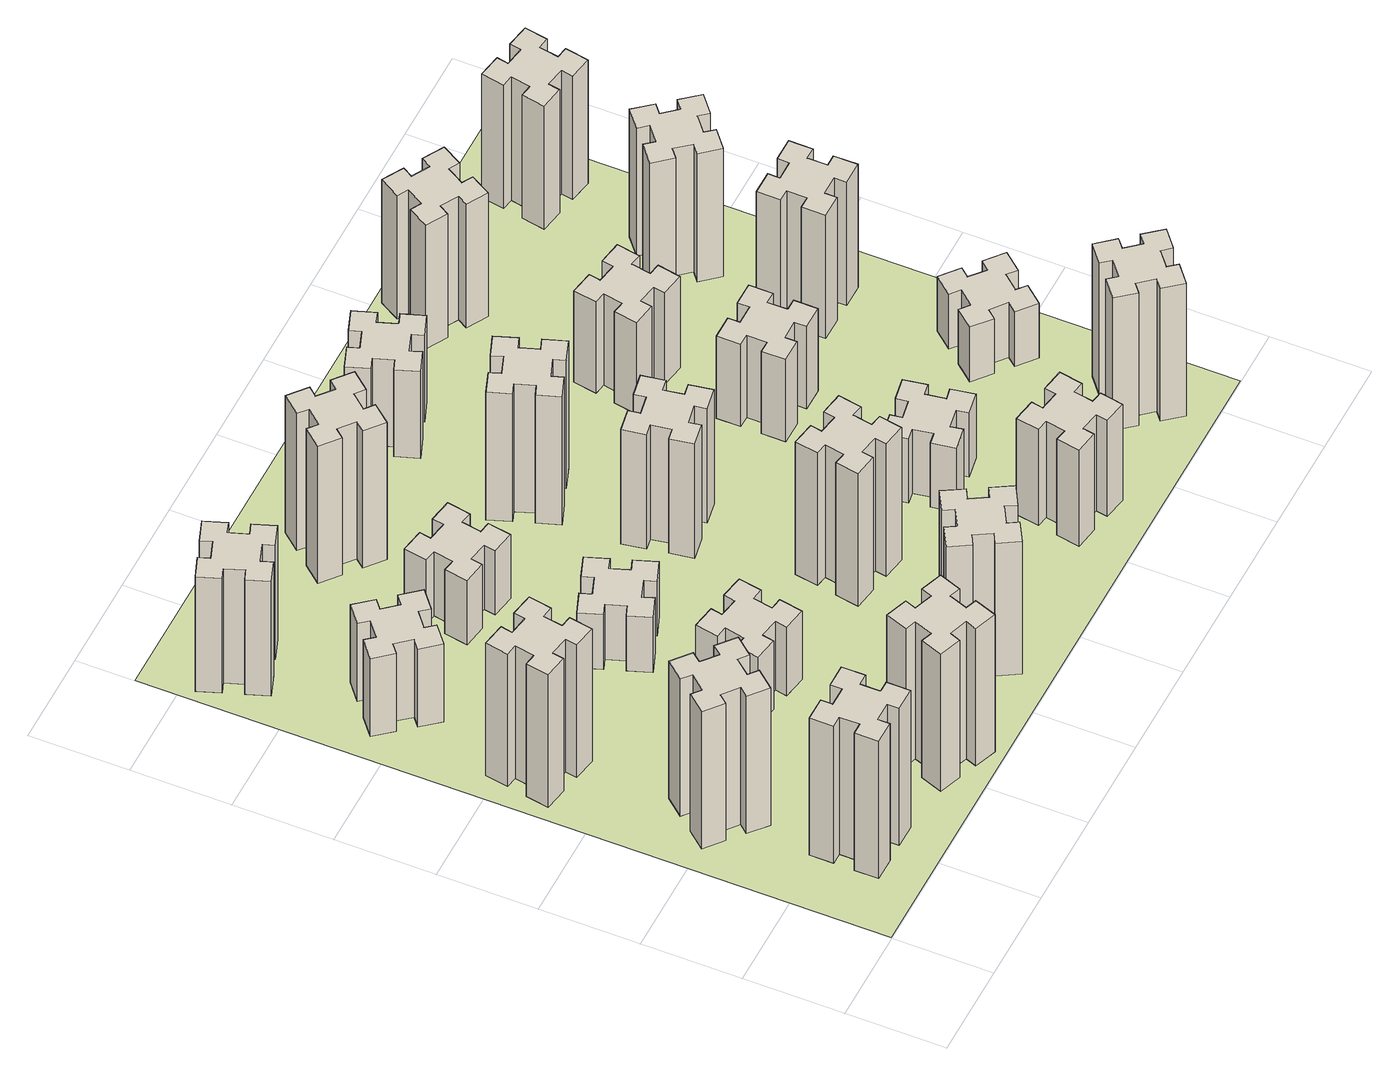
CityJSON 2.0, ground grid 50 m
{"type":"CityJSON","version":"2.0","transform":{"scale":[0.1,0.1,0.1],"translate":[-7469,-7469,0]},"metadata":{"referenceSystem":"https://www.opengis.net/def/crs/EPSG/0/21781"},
"CityObjects":{
"building1":{"type":"Building","attributes":{"class":"1000","function":"1000","usage":"1000","yearOfConstruction":2016,"roofType":"1000","measuredHeight":90,"storeysAboveGround":30,"storeysBelowGround":0},"geometry":[{"type":"Solid","lod":"1","boundaries":[[[[0,1,2,3,4,5,6,7,8,9,10,11,12,13,14,15,16,17,18,19]],[[17,16,20,21]],[[16,15,22,20]],[[15,14,23,22]],[[14,13,24,23]],[[13,12,25,24]],[[12,11,26,25]],[[11,10,27,26]],[[10,9,28,27]],[[9,8,29,28]],[[8,7,30,29]],[[7,6,31,30]],[[6,5,32,31]],[[5,4,33,32]],[[4,3,34,33]],[[3,2,35,34]],[[2,1,36,35]],[[1,0,37,36]],[[0,19,38,37]],[[19,18,39,38]],[[18,17,21,39]],[[24,25,26,27,28,29,30,31,32,33,34,35,36,37,38,39,21,20,22,23]]]]}]},
"building2":{"type":"Building","attributes":{"class":"1000","function":"1000","usage":"1000","yearOfConstruction":2016,"roofType":"1000","measuredHeight":90,"storeysAboveGround":30,"storeysBelowGround":0},"geometry":[{"type":"Solid","lod":"1","boundaries":[[[[40,41,42,43,44,45,46,47,48,49,50,51,52,53,54,55,56,57,58,59]],[[57,56,60,61]],[[56,55,62,60]],[[55,54,63,62]],[[54,53,64,63]],[[53,52,65,64]],[[52,51,66,65]],[[51,50,67,66]],[[50,49,68,67]],[[49,48,69,68]],[[48,47,70,69]],[[47,46,71,70]],[[46,45,72,71]],[[45,44,73,72]],[[44,43,74,73]],[[43,42,75,74]],[[42,41,76,75]],[[41,40,77,76]],[[40,59,78,77]],[[59,58,79,78]],[[58,57,61,79]],[[64,65,66,67,68,69,70,71,72,73,74,75,76,77,78,79,61,60,62,63]]]]}]},
"building3":{"type":"Building","attributes":{"class":"1000","function":"1000","usage":"1000","yearOfConstruction":2016,"roofType":"1000","measuredHeight":87,"storeysAboveGround":30,"storeysBelowGround":0},"geometry":[{"type":"Solid","lod":"1","boundaries":[[[[80,81,82,83,84,85,86,87,88,89,90,91,92,93,94,95,96,97,98,99]],[[97,96,100,101]],[[96,95,102,100]],[[95,94,103,102]],[[94,93,104,103]],[[93,92,105,104]],[[92,91,106,105]],[[91,90,107,106]],[[90,89,108,107]],[[89,88,109,108]],[[88,87,110,109]],[[87,86,111,110]],[[86,85,112,111]],[[85,84,113,112]],[[84,83,114,113]],[[83,82,115,114]],[[82,81,116,115]],[[81,80,117,116]],[[80,99,118,117]],[[99,98,119,118]],[[98,97,101,119]],[[104,105,106,107,108,109,110,111,112,113,114,115,116,117,118,119,101,100,102,103]]]]}]},
"building4":{"type":"Building","attributes":{"class":"1000","function":"1000","usage":"1000","yearOfConstruction":2016,"roofType":"1000","measuredHeight":51,"storeysAboveGround":30,"storeysBelowGround":0},"geometry":[{"type":"Solid","lod":"1","boundaries":[[[[120,121,122,123,124,125,126,127,128,129,130,131,132,133,134,135,136,137,138,139]],[[137,136,140,141]],[[136,135,142,140]],[[135,134,143,142]],[[134,133,144,143]],[[133,132,145,144]],[[132,131,146,145]],[[131,130,147,146]],[[130,129,148,147]],[[129,128,149,148]],[[128,127,150,149]],[[127,126,151,150]],[[126,125,152,151]],[[125,124,153,152]],[[124,123,154,153]],[[123,122,155,154]],[[122,121,156,155]],[[121,120,157,156]],[[120,139,158,157]],[[139,138,159,158]],[[138,137,141,159]],[[144,145,146,147,148,149,150,151,152,153,154,155,156,157,158,159,141,140,142,143]]]]}]},
"building5":{"type":"Building","attributes":{"class":"1000","function":"1000","usage":"1000","yearOfConstruction":2016,"roofType":"1000","measuredHeight":90,"storeysAboveGround":30,"storeysBelowGround":0},"geometry":[{"type":"Solid","lod":"1","boundaries":[[[[160,161,162,163,164,165,166,167,168,169,170,171,172,173,174,175,176,177,178,179]],[[177,176,180,181]],[[176,175,182,180]],[[175,174,183,182]],[[174,173,184,183]],[[173,172,185,184]],[[172,171,186,185]],[[171,170,187,186]],[[170,169,188,187]],[[169,168,189,188]],[[168,167,190,189]],[[167,166,191,190]],[[166,165,192,191]],[[165,164,193,192]],[[164,163,194,193]],[[163,162,195,194]],[[162,161,196,195]],[[161,160,197,196]],[[160,179,198,197]],[[179,178,199,198]],[[178,177,181,199]],[[184,185,186,187,188,189,190,191,192,193,194,195,196,197,198,199,181,180,182,183]]]]}]},
"building6":{"type":"Building","attributes":{"class":"1000","function":"1000","usage":"1000","yearOfConstruction":2016,"roofType":"1000","measuredHeight":75,"storeysAboveGround":30,"storeysBelowGround":0},"geometry":[{"type":"Solid","lod":"1","boundaries":[[[[200,201,202,203,204,205,206,207,208,209,210,211,212,213,214,215,216,217,218,219]],[[217,216,220,221]],[[216,215,222,220]],[[215,214,223,222]],[[214,213,224,223]],[[213,212,225,224]],[[212,211,226,225]],[[211,210,227,226]],[[210,209,228,227]],[[209,208,229,228]],[[208,207,230,229]],[[207,206,231,230]],[[206,205,232,231]],[[205,204,233,232]],[[204,203,234,233]],[[203,202,235,234]],[[202,201,236,235]],[[201,200,237,236]],[[200,219,238,237]],[[219,218,239,238]],[[218,217,221,239]],[[224,225,226,227,228,229,230,231,232,233,234,235,236,237,238,239,221,220,222,223]]]]}]},
"building7":{"type":"Building","attributes":{"class":"1000","function":"1000","usage":"1000","yearOfConstruction":2016,"roofType":"1000","measuredHeight":45,"storeysAboveGround":30,"storeysBelowGround":0},"geometry":[{"type":"Solid","lod":"1","boundaries":[[[[240,241,242,243,244,245,246,247,248,249,250,251,252,253,254,255,256,257,258,259]],[[257,256,260,261]],[[256,255,262,260]],[[255,254,263,262]],[[254,253,264,263]],[[253,252,265,264]],[[252,251,266,265]],[[251,250,267,266]],[[250,249,268,267]],[[249,248,269,268]],[[248,247,270,269]],[[247,246,271,270]],[[246,245,272,271]],[[245,244,273,272]],[[244,243,274,273]],[[243,242,275,274]],[[242,241,276,275]],[[241,240,277,276]],[[240,259,278,277]],[[259,258,279,278]],[[258,257,261,279]],[[264,265,266,267,268,269,270,271,272,273,274,275,276,277,278,279,261,260,262,263]]]]}]},
"building8":{"type":"Building","attributes":{"class":"1000","function":"1000","usage":"1000","yearOfConstruction":2016,"roofType":"1000","measuredHeight":36,"storeysAboveGround":30,"storeysBelowGround":0},"geometry":[{"type":"Solid","lod":"1","boundaries":[[[[280,281,282,283,284,285,286,287,288,289,290,291,292,293,294,295,296,297,298,299]],[[297,296,300,301]],[[296,295,302,300]],[[295,294,303,302]],[[294,293,304,303]],[[293,292,305,304]],[[292,291,306,305]],[[291,290,307,306]],[[290,289,308,307]],[[289,288,309,308]],[[288,287,310,309]],[[287,286,311,310]],[[286,285,312,311]],[[285,284,313,312]],[[284,283,314,313]],[[283,282,315,314]],[[282,281,316,315]],[[281,280,317,316]],[[280,299,318,317]],[[299,298,319,318]],[[298,297,301,319]],[[304,305,306,307,308,309,310,311,312,313,314,315,316,317,318,319,301,300,302,303]]]]}]},
"building9":{"type":"Building","attributes":{"class":"1000","function":"1000","usage":"1000","yearOfConstruction":2016,"roofType":"1000","measuredHeight":42,"storeysAboveGround":30,"storeysBelowGround":0},"geometry":[{"type":"Solid","lod":"1","boundaries":[[[[320,321,322,323,324,325,326,327,328,329,330,331,332,333,334,335,336,337,338,339]],[[337,336,340,341]],[[336,335,342,340]],[[335,334,343,342]],[[334,333,344,343]],[[333,332,345,344]],[[332,331,346,345]],[[331,330,347,346]],[[330,329,348,347]],[[329,328,349,348]],[[328,327,350,349]],[[327,326,351,350]],[[326,325,352,351]],[[325,324,353,352]],[[324,323,354,353]],[[323,322,355,354]],[[322,321,356,355]],[[321,320,357,356]],[[320,339,358,357]],[[339,338,359,358]],[[338,337,341,359]],[[344,345,346,347,348,349,350,351,352,353,354,355,356,357,358,359,341,340,342,343]]]]}]},
"building10":{"type":"Building","attributes":{"class":"1000","function":"1000","usage":"1000","yearOfConstruction":2016,"roofType":"1000","measuredHeight":87,"storeysAboveGround":30,"storeysBelowGround":0},"geometry":[{"type":"Solid","lod":"1","boundaries":[[[[360,361,362,363,364,365,366,367,368,369,370,371,372,373,374,375,376,377,378,379]],[[377,376,380,381]],[[376,375,382,380]],[[375,374,383,382]],[[374,373,384,383]],[[373,372,385,384]],[[372,371,386,385]],[[371,370,387,386]],[[370,369,388,387]],[[369,368,389,388]],[[368,367,390,389]],[[367,366,391,390]],[[366,365,392,391]],[[365,364,393,392]],[[364,363,394,393]],[[363,362,395,394]],[[362,361,396,395]],[[361,360,397,396]],[[360,379,398,397]],[[379,378,399,398]],[[378,377,381,399]],[[384,385,386,387,388,389,390,391,392,393,394,395,396,397,398,399,381,380,382,383]]]]}]},
"building11":{"type":"Building","attributes":{"class":"1000","function":"1000","usage":"1000","yearOfConstruction":2016,"roofType":"1000","measuredHeight":90,"storeysAboveGround":30,"storeysBelowGround":0},"geometry":[{"type":"Solid","lod":"1","boundaries":[[[[400,401,402,403,404,405,406,407,408,409,410,411,412,413,414,415,416,417,418,419]],[[417,416,420,421]],[[416,415,422,420]],[[415,414,423,422]],[[414,413,424,423]],[[413,412,425,424]],[[412,411,426,425]],[[411,410,427,426]],[[410,409,428,427]],[[409,408,429,428]],[[408,407,430,429]],[[407,406,431,430]],[[406,405,432,431]],[[405,404,433,432]],[[404,403,434,433]],[[403,402,435,434]],[[402,401,436,435]],[[401,400,437,436]],[[400,419,438,437]],[[419,418,439,438]],[[418,417,421,439]],[[424,425,426,427,428,429,430,431,432,433,434,435,436,437,438,439,421,420,422,423]]]]}]},
"building12":{"type":"Building","attributes":{"class":"1000","function":"1000","usage":"1000","yearOfConstruction":2016,"roofType":"1000","measuredHeight":87,"storeysAboveGround":30,"storeysBelowGround":0},"geometry":[{"type":"Solid","lod":"1","boundaries":[[[[440,441,442,443,444,445,446,447,448,449,450,451,452,453,454,455,456,457,458,459]],[[457,456,460,461]],[[456,455,462,460]],[[455,454,463,462]],[[454,453,464,463]],[[453,452,465,464]],[[452,451,466,465]],[[451,450,467,466]],[[450,449,468,467]],[[449,448,469,468]],[[448,447,470,469]],[[447,446,471,470]],[[446,445,472,471]],[[445,444,473,472]],[[444,443,474,473]],[[443,442,475,474]],[[442,441,476,475]],[[441,440,477,476]],[[440,459,478,477]],[[459,458,479,478]],[[458,457,461,479]],[[464,465,466,467,468,469,470,471,472,473,474,475,476,477,478,479,461,460,462,463]]]]}]},
"building13":{"type":"Building","attributes":{"class":"1000","function":"1000","usage":"1000","yearOfConstruction":2016,"roofType":"1000","measuredHeight":75,"storeysAboveGround":30,"storeysBelowGround":0},"geometry":[{"type":"Solid","lod":"1","boundaries":[[[[480,481,482,483,484,485,486,487,488,489,490,491,492,493,494,495,496,497,498,499]],[[497,496,500,501]],[[496,495,502,500]],[[495,494,503,502]],[[494,493,504,503]],[[493,492,505,504]],[[492,491,506,505]],[[491,490,507,506]],[[490,489,508,507]],[[489,488,509,508]],[[488,487,510,509]],[[487,486,511,510]],[[486,485,512,511]],[[485,484,513,512]],[[484,483,514,513]],[[483,482,515,514]],[[482,481,516,515]],[[481,480,517,516]],[[480,499,518,517]],[[499,498,519,518]],[[498,497,501,519]],[[504,505,506,507,508,509,510,511,512,513,514,515,516,517,518,519,501,500,502,503]]]]}]},
"building14":{"type":"Building","attributes":{"class":"1000","function":"1000","usage":"1000","yearOfConstruction":2016,"roofType":"1000","measuredHeight":84,"storeysAboveGround":30,"storeysBelowGround":0},"geometry":[{"type":"Solid","lod":"1","boundaries":[[[[520,521,522,523,524,525,526,527,528,529,530,531,532,533,534,535,536,537,538,539]],[[537,536,540,541]],[[536,535,542,540]],[[535,534,543,542]],[[534,533,544,543]],[[533,532,545,544]],[[532,531,546,545]],[[531,530,547,546]],[[530,529,548,547]],[[529,528,549,548]],[[528,527,550,549]],[[527,526,551,550]],[[526,525,552,551]],[[525,524,553,552]],[[524,523,554,553]],[[523,522,555,554]],[[522,521,556,555]],[[521,520,557,556]],[[520,539,558,557]],[[539,538,559,558]],[[538,537,541,559]],[[544,545,546,547,548,549,550,551,552,553,554,555,556,557,558,559,541,540,542,543]]]]}]},
"building15":{"type":"Building","attributes":{"class":"1000","function":"1000","usage":"1000","yearOfConstruction":2016,"roofType":"1000","measuredHeight":63,"storeysAboveGround":30,"storeysBelowGround":0},"geometry":[{"type":"Solid","lod":"1","boundaries":[[[[560,561,562,563,564,565,566,567,568,569,570,571,572,573,574,575,576,577,578,579]],[[577,576,580,581]],[[576,575,582,580]],[[575,574,583,582]],[[574,573,584,583]],[[573,572,585,584]],[[572,571,586,585]],[[571,570,587,586]],[[570,569,588,587]],[[569,568,589,588]],[[568,567,590,589]],[[567,566,591,590]],[[566,565,592,591]],[[565,564,593,592]],[[564,563,594,593]],[[563,562,595,594]],[[562,561,596,595]],[[561,560,597,596]],[[560,579,598,597]],[[579,578,599,598]],[[578,577,581,599]],[[584,585,586,587,588,589,590,591,592,593,594,595,596,597,598,599,581,580,582,583]]]]}]},
"building16":{"type":"Building","attributes":{"class":"1000","function":"1000","usage":"1000","yearOfConstruction":2016,"roofType":"1000","measuredHeight":57,"storeysAboveGround":30,"storeysBelowGround":0},"geometry":[{"type":"Solid","lod":"1","boundaries":[[[[600,601,602,603,604,605,606,607,608,609,610,611,612,613,614,615,616,617,618,619]],[[617,616,620,621]],[[616,615,622,620]],[[615,614,623,622]],[[614,613,624,623]],[[613,612,625,624]],[[612,611,626,625]],[[611,610,627,626]],[[610,609,628,627]],[[609,608,629,628]],[[608,607,630,629]],[[607,606,631,630]],[[606,605,632,631]],[[605,604,633,632]],[[604,603,634,633]],[[603,602,635,634]],[[602,601,636,635]],[[601,600,637,636]],[[600,619,638,637]],[[619,618,639,638]],[[618,617,621,639]],[[624,625,626,627,628,629,630,631,632,633,634,635,636,637,638,639,621,620,622,623]]]]}]},
"building17":{"type":"Building","attributes":{"class":"1000","function":"1000","usage":"1000","yearOfConstruction":2016,"roofType":"1000","measuredHeight":42,"storeysAboveGround":30,"storeysBelowGround":0},"geometry":[{"type":"Solid","lod":"1","boundaries":[[[[640,641,642,643,644,645,646,647,648,649,650,651,652,653,654,655,656,657,658,659]],[[657,656,660,661]],[[656,655,662,660]],[[655,654,663,662]],[[654,653,664,663]],[[653,652,665,664]],[[652,651,666,665]],[[651,650,667,666]],[[650,649,668,667]],[[649,648,669,668]],[[648,647,670,669]],[[647,646,671,670]],[[646,645,672,671]],[[645,644,673,672]],[[644,643,674,673]],[[643,642,675,674]],[[642,641,676,675]],[[641,640,677,676]],[[640,659,678,677]],[[659,658,679,678]],[[658,657,661,679]],[[664,665,666,667,668,669,670,671,672,673,674,675,676,677,678,679,661,660,662,663]]]]}]},
"building18":{"type":"Building","attributes":{"class":"1000","function":"1000","usage":"1000","yearOfConstruction":2016,"roofType":"1000","measuredHeight":54,"storeysAboveGround":30,"storeysBelowGround":0},"geometry":[{"type":"Solid","lod":"1","boundaries":[[[[680,681,682,683,684,685,686,687,688,689,690,691,692,693,694,695,696,697,698,699]],[[697,696,700,701]],[[696,695,702,700]],[[695,694,703,702]],[[694,693,704,703]],[[693,692,705,704]],[[692,691,706,705]],[[691,690,707,706]],[[690,689,708,707]],[[689,688,709,708]],[[688,687,710,709]],[[687,686,711,710]],[[686,685,712,711]],[[685,684,713,712]],[[684,683,714,713]],[[683,682,715,714]],[[682,681,716,715]],[[681,680,717,716]],[[680,699,718,717]],[[699,698,719,718]],[[698,697,701,719]],[[704,705,706,707,708,709,710,711,712,713,714,715,716,717,718,719,701,700,702,703]]]]}]},
"building19":{"type":"Building","attributes":{"class":"1000","function":"1000","usage":"1000","yearOfConstruction":2016,"roofType":"1000","measuredHeight":60,"storeysAboveGround":30,"storeysBelowGround":0},"geometry":[{"type":"Solid","lod":"1","boundaries":[[[[720,721,722,723,724,725,726,727,728,729,730,731,732,733,734,735,736,737,738,739]],[[737,736,740,741]],[[736,735,742,740]],[[735,734,743,742]],[[734,733,744,743]],[[733,732,745,744]],[[732,731,746,745]],[[731,730,747,746]],[[730,729,748,747]],[[729,728,749,748]],[[728,727,750,749]],[[727,726,751,750]],[[726,725,752,751]],[[725,724,753,752]],[[724,723,754,753]],[[723,722,755,754]],[[722,721,756,755]],[[721,720,757,756]],[[720,739,758,757]],[[739,738,759,758]],[[738,737,741,759]],[[744,745,746,747,748,749,750,751,752,753,754,755,756,757,758,759,741,740,742,743]]]]}]},
"building20":{"type":"Building","attributes":{"class":"1000","function":"1000","usage":"1000","yearOfConstruction":2016,"roofType":"1000","measuredHeight":87,"storeysAboveGround":30,"storeysBelowGround":0},"geometry":[{"type":"Solid","lod":"1","boundaries":[[[[760,761,762,763,764,765,766,767,768,769,770,771,772,773,774,775,776,777,778,779]],[[777,776,780,781]],[[776,775,782,780]],[[775,774,783,782]],[[774,773,784,783]],[[773,772,785,784]],[[772,771,786,785]],[[771,770,787,786]],[[770,769,788,787]],[[769,768,789,788]],[[768,767,790,789]],[[767,766,791,790]],[[766,765,792,791]],[[765,764,793,792]],[[764,763,794,793]],[[763,762,795,794]],[[762,761,796,795]],[[761,760,797,796]],[[760,779,798,797]],[[779,778,799,798]],[[778,777,781,799]],[[784,785,786,787,788,789,790,791,792,793,794,795,796,797,798,799,781,780,782,783]]]]}]},
"building21":{"type":"Building","attributes":{"class":"1000","function":"1000","usage":"1000","yearOfConstruction":2016,"roofType":"1000","measuredHeight":81,"storeysAboveGround":30,"storeysBelowGround":0},"geometry":[{"type":"Solid","lod":"1","boundaries":[[[[800,801,802,803,804,805,806,807,808,809,810,811,812,813,814,815,816,817,818,819]],[[817,816,820,821]],[[816,815,822,820]],[[815,814,823,822]],[[814,813,824,823]],[[813,812,825,824]],[[812,811,826,825]],[[811,810,827,826]],[[810,809,828,827]],[[809,808,829,828]],[[808,807,830,829]],[[807,806,831,830]],[[806,805,832,831]],[[805,804,833,832]],[[804,803,834,833]],[[803,802,835,834]],[[802,801,836,835]],[[801,800,837,836]],[[800,819,838,837]],[[819,818,839,838]],[[818,817,821,839]],[[824,825,826,827,828,829,830,831,832,833,834,835,836,837,838,839,821,820,822,823]]]]}]},
"building22":{"type":"Building","attributes":{"class":"1000","function":"1000","usage":"1000","yearOfConstruction":2016,"roofType":"1000","measuredHeight":36,"storeysAboveGround":30,"storeysBelowGround":0},"geometry":[{"type":"Solid","lod":"1","boundaries":[[[[840,841,842,843,844,845,846,847,848,849,850,851,852,853,854,855,856,857,858,859]],[[857,856,860,861]],[[856,855,862,860]],[[855,854,863,862]],[[854,853,864,863]],[[853,852,865,864]],[[852,851,866,865]],[[851,850,867,866]],[[850,849,868,867]],[[849,848,869,868]],[[848,847,870,869]],[[847,846,871,870]],[[846,845,872,871]],[[845,844,873,872]],[[844,843,874,873]],[[843,842,875,874]],[[842,841,876,875]],[[841,840,877,876]],[[840,859,878,877]],[[859,858,879,878]],[[858,857,861,879]],[[864,865,866,867,868,869,870,871,872,873,874,875,876,877,878,879,861,860,862,863]]]]}]},
"building23":{"type":"Building","attributes":{"class":"1000","function":"1000","usage":"1000","yearOfConstruction":2016,"roofType":"1000","measuredHeight":81,"storeysAboveGround":30,"storeysBelowGround":0},"geometry":[{"type":"Solid","lod":"1","boundaries":[[[[880,881,882,883,884,885,886,887,888,889,890,891,892,893,894,895,896,897,898,899]],[[897,896,900,901]],[[896,895,902,900]],[[895,894,903,902]],[[894,893,904,903]],[[893,892,905,904]],[[892,891,906,905]],[[891,890,907,906]],[[890,889,908,907]],[[889,888,909,908]],[[888,887,910,909]],[[887,886,911,910]],[[886,885,912,911]],[[885,884,913,912]],[[884,883,914,913]],[[883,882,915,914]],[[882,881,916,915]],[[881,880,917,916]],[[880,899,918,917]],[[899,898,919,918]],[[898,897,901,919]],[[904,905,906,907,908,909,910,911,912,913,914,915,916,917,918,919,901,900,902,903]]]]}]},
"building24":{"type":"Building","attributes":{"class":"1000","function":"1000","usage":"1000","yearOfConstruction":2016,"roofType":"1000","measuredHeight":84,"storeysAboveGround":30,"storeysBelowGround":0},"geometry":[{"type":"Solid","lod":"1","boundaries":[[[[920,921,922,923,924,925,926,927,928,929,930,931,932,933,934,935,936,937,938,939]],[[937,936,940,941]],[[936,935,942,940]],[[935,934,943,942]],[[934,933,944,943]],[[933,932,945,944]],[[932,931,946,945]],[[931,930,947,946]],[[930,929,948,947]],[[929,928,949,948]],[[928,927,950,949]],[[927,926,951,950]],[[926,925,952,951]],[[925,924,953,952]],[[924,923,954,953]],[[923,922,955,954]],[[922,921,956,955]],[[921,920,957,956]],[[920,939,958,957]],[[939,938,959,958]],[[938,937,941,959]],[[944,945,946,947,948,949,950,951,952,953,954,955,956,957,958,959,941,940,942,943]]]]}]},
"building25":{"type":"Building","attributes":{"class":"1000","function":"1000","usage":"1000","yearOfConstruction":2016,"roofType":"1000","measuredHeight":81,"storeysAboveGround":30,"storeysBelowGround":0},"geometry":[{"type":"Solid","lod":"1","boundaries":[[[[960,961,962,963,964,965,966,967,968,969,970,971,972,973,974,975,976,977,978,979]],[[977,976,980,981]],[[976,975,982,980]],[[975,974,983,982]],[[974,973,984,983]],[[973,972,985,984]],[[972,971,986,985]],[[971,970,987,986]],[[970,969,988,987]],[[969,968,989,988]],[[968,967,990,989]],[[967,966,991,990]],[[966,965,992,991]],[[965,964,993,992]],[[964,963,994,993]],[[963,962,995,994]],[[962,961,996,995]],[[961,960,997,996]],[[960,979,998,997]],[[979,978,999,998]],[[978,977,981,999]],[[984,985,986,987,988,989,990,991,992,993,994,995,996,997,998,999,981,980,982,983]]]]}]},
"landuse1":{"type":"LandUse","attributes":{"name":"plot1","function":"1010"},"geometry":[{"type":"MultiSurface","lod":"1","boundaries":[[[1000,1001,1002,1003]]]}]}
},
"vertices":[
[365,425,0],[365,325,0],[305,325,0],[305,205,0],[425,205,0],[425,265,0],[525,265,0],[525,205,0],[645,205,0],[645,325,0],[585,325,0],[585,425,0],[645,425,0],[645,545,0],[525,545,0],[525,485,0],[425,485,0],[425,545,0],[305,545,0],[305,425,0],[425,485,900],[425,545,900],[525,485,900],[525,545,900],[645,545,900],[645,425,900],[585,425,900],[585,325,900],[645,325,900],[645,205,900],[525,205,900],[525,265,900],[425,265,900],[425,205,900],[305,205,900],[305,325,900],[365,325,900],[365,425,900],[305,425,900],[305,545,900],
[484,1067,0],[408,1132,0],[446,1178,0],[354,1255,0],[277,1163,0],[323,1124,0],[259,1048,0],[213,1086,0],[136,994,0],[228,917,0],[266,963,0],[343,899,0],[304,853,0],[396,776,0],[473,868,0],[427,906,0],[492,983,0],[538,944,0],[615,1036,0],[523,1113,0],[492,983,900],[538,944,900],[427,906,900],[473,868,900],[396,776,900],[304,853,900],[343,899,900],[266,963,900],[228,917,900],[136,994,900],[213,1086,900],[259,1048,900],[323,1124,900],[277,1163,900],[354,1255,900],[446,1178,900],[408,1132,900],[484,1067,900],[523,1113,900],[615,1036,900],
[176,1924,0],[158,1825,0],[99,1836,0],[78,1717,0],[197,1697,0],[207,1756,0],[305,1738,0],[295,1679,0],[413,1658,0],[434,1777,0],[375,1787,0],[392,1885,0],[451,1875,0],[472,1993,0],[354,2014,0],[344,1955,0],[245,1972,0],[256,2031,0],[137,2052,0],[117,1934,0],[245,1972,870],[256,2031,870],[344,1955,870],[354,2014,870],[472,1993,870],[451,1875,870],[392,1885,870],[375,1787,870],[434,1777,870],[413,1658,870],[295,1679,870],[305,1738,870],[207,1756,870],[197,1697,870],[78,1717,870],[99,1836,870],[158,1825,870],[176,1924,870],[117,1934,870],[137,2052,870],
[492,2628,0],[427,2704,0],[473,2743,0],[396,2835,0],[304,2758,0],[343,2712,0],[266,2647,0],[228,2693,0],[136,2616,0],[213,2524,0],[259,2563,0],[323,2486,0],[277,2448,0],[354,2356,0],[446,2433,0],[408,2479,0],[484,2543,0],[523,2497,0],[615,2574,0],[538,2666,0],[484,2543,510],[523,2497,510],[408,2479,510],[446,2433,510],[354,2356,510],[277,2448,510],[323,2486,510],[259,2563,510],[213,2524,510],[136,2616,510],[228,2693,510],[266,2647,510],[343,2712,510],[304,2758,510],[396,2835,510],[473,2743,510],[427,2704,510],[492,2628,510],[538,2666,510],[615,2574,510],
[1029,360,0],[995,266,0],[939,287,0],[897,174,0],[1010,133,0],[1031,189,0],[1125,155,0],[1104,99,0],[1217,57,0],[1258,170,0],[1202,191,0],[1236,285,0],[1292,264,0],[1333,377,0],[1220,418,0],[1200,362,0],[1106,396,0],[1127,452,0],[1014,493,0],[973,380,0],[1106,396,900],[1127,452,900],[1200,362,900],[1220,418,900],[1333,377,900],[1292,264,900],[1236,285,900],[1202,191,900],[1258,170,900],[1217,57,900],[1104,99,900],[1125,155,900],[1031,189,900],[1010,133,900],[897,174,900],[939,287,900],[995,266,900],[1029,360,900],[973,380,900],[1014,493,900],
[155,3345,0],[189,3251,0],[133,3230,0],[174,3117,0],[287,3159,0],[266,3215,0],[360,3249,0],[380,3193,0],[493,3234,0],[452,3347,0],[396,3326,0],[362,3420,0],[418,3440,0],[377,3553,0],[264,3512,0],[285,3456,0],[191,3422,0],[170,3478,0],[57,3437,0],[99,3324,0],[191,3422,750],[170,3478,750],[285,3456,750],[264,3512,750],[377,3553,750],[418,3440,750],[362,3420,750],[396,3326,750],[452,3347,750],[493,3234,750],[380,3193,750],[360,3249,750],[266,3215,750],[287,3159,750],[174,3117,750],[133,3230,750],[189,3251,750],[155,3345,750],[99,3324,750],[57,3437,750],
[1047,1116,0],[1145,1098,0],[1135,1039,0],[1253,1018,0],[1274,1137,0],[1215,1147,0],[1232,1245,0],[1291,1235,0],[1312,1353,0],[1194,1374,0],[1184,1315,0],[1085,1332,0],[1096,1391,0],[977,1412,0],[957,1294,0],[1016,1284,0],[998,1185,0],[939,1196,0],[918,1077,0],[1037,1057,0],[998,1185,450],[939,1196,450],[1016,1284,450],[957,1294,450],[977,1412,450],[1096,1391,450],[1085,1332,450],[1184,1315,450],[1194,1374,450],[1312,1353,450],[1291,1235,450],[1232,1245,450],[1215,1147,450],[1274,1137,450],[1253,1018,450],[1135,1039,450],[1145,1098,450],[1047,1116,450],[1037,1057,450],[918,1077,450],
[1236,1846,0],[1202,1940,0],[1258,1960,0],[1217,2073,0],[1104,2032,0],[1125,1976,0],[1031,1942,0],[1010,1998,0],[897,1957,0],[939,1844,0],[995,1865,0],[1029,1771,0],[973,1750,0],[1014,1637,0],[1127,1679,0],[1106,1735,0],[1200,1769,0],[1220,1713,0],[1333,1754,0],[1292,1867,0],[1200,1769,360],[1220,1713,360],[1106,1735,360],[1127,1679,360],[1014,1637,360],[973,1750,360],[1029,1771,360],[995,1865,360],[939,1844,360],[897,1957,360],[1010,1998,360],[1031,1942,360],[1125,1976,360],[1104,2032,360],[1217,2073,360],[1258,1960,360],[1202,1940,360],[1236,1846,360],[1292,1867,360],[1333,1754,360],
[1115,2527,0],[1132,2625,0],[1191,2615,0],[1212,2733,0],[1094,2754,0],[1084,2695,0],[985,2712,0],[996,2771,0],[877,2792,0],[857,2674,0],[916,2664,0],[898,2565,0],[839,2576,0],[818,2457,0],[937,2437,0],[947,2496,0],[1045,2478,0],[1035,2419,0],[1153,2398,0],[1174,2517,0],[1045,2478,420],[1035,2419,420],[947,2496,420],[937,2437,420],[818,2457,420],[839,2576,420],[898,2565,420],[916,2664,420],[857,2674,420],[877,2792,420],[996,2771,420],[985,2712,420],[1084,2695,420],[1094,2754,420],[1212,2733,420],[1191,2615,420],[1132,2625,420],[1115,2527,420],[1174,2517,420],[1153,2398,420],
[1744,496,0],[1657,446,0],[1627,498,0],[1523,438,0],[1583,334,0],[1635,364,0],[1685,277,0],[1633,247,0],[1693,143,0],[1797,203,0],[1767,255,0],[1854,305,0],[1884,253,0],[1988,313,0],[1928,417,0],[1876,387,0],[1826,474,0],[1878,504,0],[1818,608,0],[1714,548,0],[1826,474,870],[1878,504,870],[1876,387,870],[1928,417,870],[1988,313,870],[1884,253,870],[1854,305,870],[1767,255,870],[1797,203,870],[1693,143,870],[1633,247,870],[1685,277,870],[1635,364,870],[1583,334,870],[1523,438,870],[1627,498,870],[1657,446,870],[1744,496,870],[1714,548,870],[1818,608,870],
[1006,3183,0],[1083,3119,0],[1044,3073,0],[1136,2996,0],[1213,3088,0],[1167,3126,0],[1232,3203,0],[1278,3164,0],[1355,3256,0],[1263,3333,0],[1224,3287,0],[1148,3352,0],[1186,3398,0],[1094,3475,0],[1017,3383,0],[1063,3344,0],[999,3268,0],[953,3306,0],[876,3214,0],[968,3137,0],[999,3268,900],[953,3306,900],[1063,3344,900],[1017,3383,900],[1094,3475,900],[1186,3398,900],[1148,3352,900],[1224,3287,900],[1263,3333,900],[1355,3256,900],[1278,3164,900],[1232,3203,900],[1167,3126,900],[1213,3088,900],[1136,2996,900],[1044,3073,900],[1083,3119,900],[1006,3183,900],[968,3137,900],[876,3214,900],
[2055,1047,0],[2072,1145,0],[2131,1135,0],[2152,1253,0],[2034,1274,0],[2024,1215,0],[1925,1232,0],[1936,1291,0],[1817,1312,0],[1797,1194,0],[1856,1184,0],[1838,1085,0],[1779,1096,0],[1758,977,0],[1877,957,0],[1887,1016,0],[1985,998,0],[1975,939,0],[2093,918,0],[2114,1037,0],[1985,998,870],[1975,939,870],[1887,1016,870],[1877,957,870],[1758,977,870],[1779,1096,870],[1838,1085,870],[1856,1184,870],[1797,1194,870],[1817,1312,870],[1936,1291,870],[1925,1232,870],[2024,1215,870],[2034,1274,870],[2152,1253,870],[2131,1135,870],[2072,1145,870],[2055,1047,870],[2114,1037,870],[2093,918,870],
[1972,1925,0],[1955,2024,0],[2014,2034,0],[1993,2152,0],[1875,2131,0],[1885,2072,0],[1787,2055,0],[1777,2114,0],[1658,2093,0],[1679,1975,0],[1738,1985,0],[1756,1887,0],[1697,1877,0],[1717,1758,0],[1836,1779,0],[1825,1838,0],[1924,1856,0],[1934,1797,0],[2052,1817,0],[2031,1936,0],[1924,1856,750],[1934,1797,750],[1825,1838,750],[1836,1779,750],[1717,1758,750],[1697,1877,750],[1756,1887,750],[1738,1985,750],[1679,1975,750],[1658,2093,750],[1777,2114,750],[1787,2055,750],[1885,2072,750],[1875,2131,750],[1993,2152,750],[2014,2034,750],[1955,2024,750],[1972,1925,750],[2031,1936,750],[2052,1817,750],
[1876,2586,0],[1842,2680,0],[1898,2700,0],[1857,2813,0],[1744,2772,0],[1765,2716,0],[1671,2682,0],[1650,2738,0],[1537,2697,0],[1579,2584,0],[1635,2605,0],[1669,2511,0],[1613,2490,0],[1654,2377,0],[1767,2419,0],[1746,2475,0],[1840,2509,0],[1860,2453,0],[1973,2494,0],[1932,2607,0],[1840,2509,840],[1860,2453,840],[1746,2475,840],[1767,2419,840],[1654,2377,840],[1613,2490,840],[1669,2511,840],[1635,2605,840],[1579,2584,840],[1537,2697,840],[1650,2738,840],[1671,2682,840],[1765,2716,840],[1744,2772,840],[1857,2813,840],[1898,2700,840],[1842,2680,840],[1876,2586,840],[1932,2607,840],[1973,2494,840],
[2764,475,0],[2665,492,0],[2676,551,0],[2557,572,0],[2537,454,0],[2596,444,0],[2578,345,0],[2519,356,0],[2498,237,0],[2617,217,0],[2627,276,0],[2725,258,0],[2715,199,0],[2833,178,0],[2854,297,0],[2795,307,0],[2812,405,0],[2871,395,0],[2892,513,0],[2774,534,0],[2812,405,630],[2871,395,630],[2795,307,630],[2854,297,630],[2833,178,630],[2715,199,630],[2725,258,630],[2627,276,630],[2617,217,630],[2498,237,630],[2519,356,630],[2578,345,630],[2596,444,630],[2537,454,630],[2557,572,630],[2676,551,630],[2665,492,630],[2764,475,630],[2774,534,630],[2892,513,630],
[1846,3215,0],[1940,3249,0],[1960,3193,0],[2073,3234,0],[2032,3347,0],[1976,3326,0],[1942,3420,0],[1998,3440,0],[1957,3553,0],[1844,3512,0],[1865,3456,0],[1771,3422,0],[1750,3478,0],[1637,3437,0],[1679,3324,0],[1735,3345,0],[1769,3251,0],[1713,3230,0],[1754,3117,0],[1867,3159,0],[1769,3251,570],[1713,3230,570],[1735,3345,570],[1679,3324,570],[1637,3437,570],[1750,3478,570],[1771,3422,570],[1865,3456,570],[1844,3512,570],[1957,3553,570],[1998,3440,570],[1942,3420,570],[1976,3326,570],[2032,3347,570],[2073,3234,570],[1960,3193,570],[1940,3249,570],[1846,3215,570],[1867,3159,570],[1754,3117,570],
[2625,1132,0],[2527,1115,0],[2517,1174,0],[2398,1153,0],[2419,1035,0],[2478,1045,0],[2496,947,0],[2437,937,0],[2457,818,0],[2576,839,0],[2565,898,0],[2664,916,0],[2674,857,0],[2792,877,0],[2771,996,0],[2712,985,0],[2695,1084,0],[2754,1094,0],[2733,1212,0],[2615,1191,0],[2695,1084,420],[2754,1094,420],[2712,985,420],[2771,996,420],[2792,877,420],[2674,857,420],[2664,916,420],[2565,898,420],[2576,839,420],[2457,818,420],[2437,937,420],[2496,947,420],[2478,1045,420],[2419,1035,420],[2398,1153,420],[2517,1174,420],[2527,1115,420],[2625,1132,420],[2615,1191,420],[2733,1212,420],
[2805,1805,0],[2805,1905,0],[2865,1905,0],[2865,2025,0],[2745,2025,0],[2745,1965,0],[2645,1965,0],[2645,2025,0],[2525,2025,0],[2525,1905,0],[2585,1905,0],[2585,1805,0],[2525,1805,0],[2525,1685,0],[2645,1685,0],[2645,1745,0],[2745,1745,0],[2745,1685,0],[2865,1685,0],[2865,1805,0],[2745,1745,540],[2745,1685,540],[2645,1745,540],[2645,1685,540],[2525,1685,540],[2525,1805,540],[2585,1805,540],[2585,1905,540],[2525,1905,540],[2525,2025,540],[2645,2025,540],[2645,1965,540],[2745,1965,540],[2745,2025,540],[2865,2025,540],[2865,1905,540],[2805,1905,540],[2805,1805,540],[2865,1805,540],[2865,1685,540],
[2496,2564,0],[2478,2465,0],[2419,2476,0],[2398,2357,0],[2517,2337,0],[2527,2396,0],[2625,2378,0],[2615,2319,0],[2733,2298,0],[2754,2417,0],[2695,2427,0],[2712,2525,0],[2771,2515,0],[2792,2633,0],[2674,2654,0],[2664,2595,0],[2565,2612,0],[2576,2671,0],[2457,2692,0],[2437,2574,0],[2565,2612,600],[2576,2671,600],[2664,2595,600],[2674,2654,600],[2792,2633,600],[2771,2515,600],[2712,2525,600],[2695,2427,600],[2754,2417,600],[2733,2298,600],[2615,2319,600],[2625,2378,600],[2527,2396,600],[2517,2337,600],[2398,2357,600],[2419,2476,600],[2478,2465,600],[2496,2564,600],[2437,2574,600],[2457,2692,600],
[3468,259,0],[3544,323,0],[3583,277,0],[3675,354,0],[3598,446,0],[3552,408,0],[3487,484,0],[3533,523,0],[3456,615,0],[3364,538,0],[3403,492,0],[3326,427,0],[3288,473,0],[3196,396,0],[3273,304,0],[3319,343,0],[3383,266,0],[3337,228,0],[3414,136,0],[3506,213,0],[3383,266,870],[3337,228,870],[3319,343,870],[3273,304,870],[3196,396,870],[3288,473,870],[3326,427,870],[3403,492,870],[3364,538,870],[3456,615,870],[3533,523,870],[3487,484,870],[3552,408,870],[3598,446,870],[3675,354,870],[3583,277,870],[3544,323,870],[3468,259,870],[3506,213,870],[3414,136,870],
[2694,3506,0],[2607,3556,0],[2637,3608,0],[2533,3668,0],[2473,3564,0],[2525,3534,0],[2475,3447,0],[2423,3477,0],[2363,3373,0],[2467,3313,0],[2497,3365,0],[2584,3315,0],[2554,3263,0],[2658,3203,0],[2718,3307,0],[2666,3337,0],[2716,3424,0],[2768,3394,0],[2828,3498,0],[2724,3558,0],[2716,3424,810],[2768,3394,810],[2666,3337,810],[2718,3307,810],[2658,3203,810],[2554,3263,810],[2584,3315,810],[2497,3365,810],[2467,3313,810],[2363,3373,810],[2423,3477,810],[2475,3447,810],[2525,3534,810],[2473,3564,810],[2533,3668,810],[2637,3608,810],[2607,3556,810],[2694,3506,810],[2724,3558,810],[2828,3498,810],
[3487,1006,0],[3552,1083,0],[3598,1044,0],[3675,1136,0],[3583,1213,0],[3544,1167,0],[3468,1232,0],[3506,1278,0],[3414,1355,0],[3337,1263,0],[3383,1224,0],[3319,1148,0],[3273,1186,0],[3196,1094,0],[3288,1017,0],[3326,1063,0],[3403,999,0],[3364,953,0],[3456,876,0],[3533,968,0],[3403,999,360],[3364,953,360],[3326,1063,360],[3288,1017,360],[3196,1094,360],[3273,1186,360],[3319,1148,360],[3383,1224,360],[3337,1263,360],[3414,1355,360],[3506,1278,360],[3468,1232,360],[3544,1167,360],[3583,1213,360],[3675,1136,360],[3598,1044,360],[3552,1083,360],[3487,1006,360],[3533,968,360],[3456,876,360],
[3225,2005,0],[3225,1905,0],[3165,1905,0],[3165,1785,0],[3285,1785,0],[3285,1845,0],[3385,1845,0],[3385,1785,0],[3505,1785,0],[3505,1905,0],[3445,1905,0],[3445,2005,0],[3505,2005,0],[3505,2125,0],[3385,2125,0],[3385,2065,0],[3285,2065,0],[3285,2125,0],[3165,2125,0],[3165,2005,0],[3285,2065,810],[3285,2125,810],[3385,2065,810],[3385,2125,810],[3505,2125,810],[3505,2005,810],[3445,2005,810],[3445,1905,810],[3505,1905,810],[3505,1785,810],[3385,1785,810],[3385,1845,810],[3285,1845,810],[3285,1785,810],[3165,1785,810],[3165,1905,810],[3225,1905,810],[3225,2005,810],[3165,2005,810],[3165,2125,810],
[3452,2628,0],[3387,2704,0],[3433,2743,0],[3356,2835,0],[3264,2758,0],[3303,2712,0],[3226,2647,0],[3188,2693,0],[3096,2616,0],[3173,2524,0],[3219,2563,0],[3283,2486,0],[3237,2448,0],[3314,2356,0],[3406,2433,0],[3368,2479,0],[3444,2543,0],[3483,2497,0],[3575,2574,0],[3498,2666,0],[3444,2543,840],[3483,2497,840],[3368,2479,840],[3406,2433,840],[3314,2356,840],[3237,2448,840],[3283,2486,840],[3219,2563,840],[3173,2524,840],[3096,2616,840],[3188,2693,840],[3226,2647,840],[3303,2712,840],[3264,2758,840],[3356,2835,840],[3433,2743,840],[3387,2704,840],[3452,2628,840],[3498,2666,840],[3575,2574,840],
[3535,3267,0],[3552,3365,0],[3611,3355,0],[3632,3473,0],[3514,3494,0],[3504,3435,0],[3405,3452,0],[3416,3511,0],[3297,3532,0],[3277,3414,0],[3336,3404,0],[3318,3305,0],[3259,3316,0],[3238,3197,0],[3357,3177,0],[3367,3236,0],[3465,3218,0],[3455,3159,0],[3573,3138,0],[3594,3257,0],[3465,3218,810],[3455,3159,810],[3367,3236,810],[3357,3177,810],[3238,3197,810],[3259,3316,810],[3318,3305,810],[3336,3404,810],[3277,3414,810],[3297,3532,810],[3416,3511,810],[3405,3452,810],[3504,3435,810],[3514,3494,810],[3632,3473,810],[3611,3355,810],[3552,3365,810],[3535,3267,810],[3594,3257,810],[3573,3138,810],
[5,3705,0],[3705,3705,0],[3705,5,0],[5,5,0]
]}
